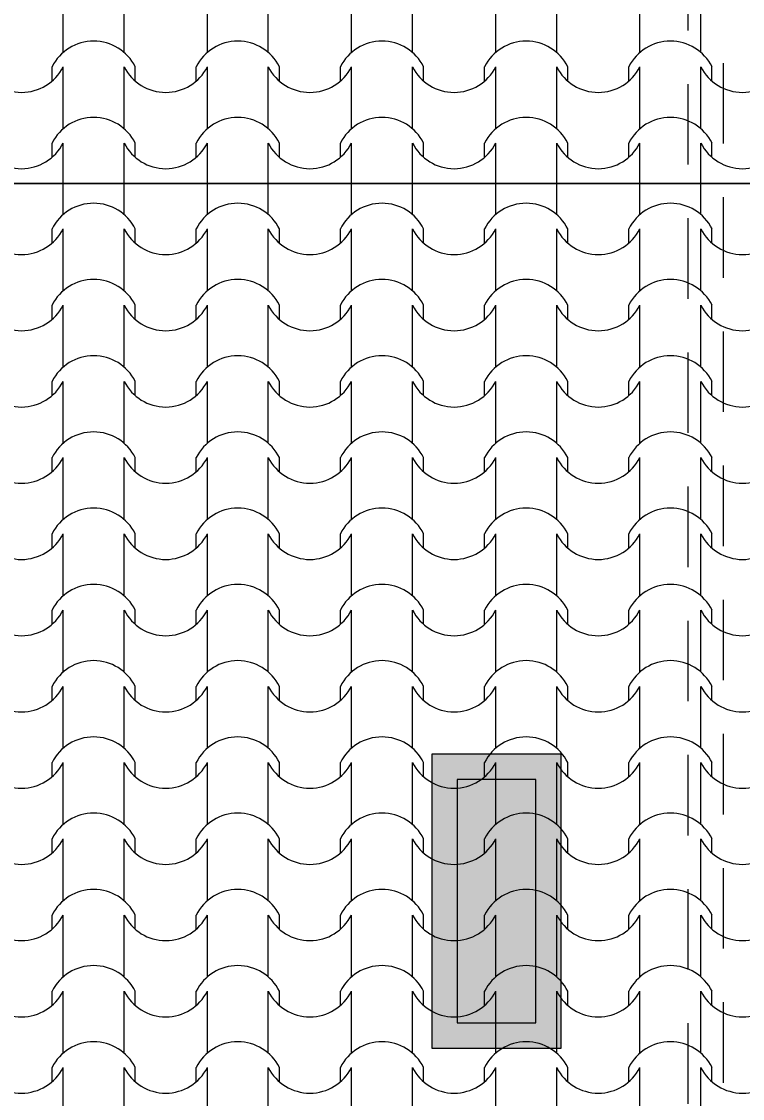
# Model space of a CAD drawing. Header units: feet. Extents: x 2791058 to 2855058, y -67651 to -26651.
# Drawn here: x 2808239 to 2811084, y -53667 to -49419 of the extents above; entities that cross this region are included whole.
import ezdxf

# ---------------------------------------------------------------- set-up
doc = ezdxf.new("R2010")
doc.units = ezdxf.units.FT
doc.header["$MEASUREMENT"] = 0
doc.linetypes.add('Dashed', pattern=[282.222223, 141.111112, -141.111112])
doc.linetypes.add('Long Dashed', pattern=[529.166651, 317.499995, -211.666656])
doc.layers.add('Dimensioning - General', color=7, linetype='Continuous')
for name, color, linetype, lineweight in [('Dimensioning - General_Pen_No__1', 7, 'Continuous', 0), ('Model Unit - Zone_Pen_No__101', 252, 'Continuous', 0), ('Shell - Roof_Pen_No__1', 7, 'Continuous', 0), ('Shell - Roof_Pen_No__20', 1, 'Continuous', 0), ('Structural - Bearing_Pen_No__1', 7, 'Continuous', 0)]:
    doc.layers.add(name, color=color, linetype=linetype, lineweight=lineweight)
doc.layers.add('Structural - Bearing_Pen_No__82', color=7, linetype='Continuous', lineweight=0, true_color=0xaaaaaa)
doc.styles.add('GENERATED_STYLE_2', font='arial.ttf')
doc.dimstyles.new('GENERATED_STYLE__2', dxfattribs={"dimtxt": 250, "dimasz": 190, "dimexe": 0.18, "dimexo": 3, "dimgap": 0.09, "dimtad": 1, "dimtih": 1, "dimtoh": 1, "dimlfac": 0.001, "dimzin": 0, "dimdsep": 46, "dimtxsty": 'GENERATED_STYLE_2', "dimblk": 'ARROWHEAD_2', "dimblk1": 'ARROWHEAD_2', "dimblk2": 'ARROWHEAD_2', "dimcen": 0.09, "dimclrd": 7, "dimclre": 7, "dimclrt": 7, "dimadec": 0, "dimazin": 0, "dimtfac": 1, "dimtdec": 4, "dimtmove": 0, "dimatfit": 3, "dimfxl": 1, "dimtolj": 1, "dimtzin": 0, "dimarcsym": 0})

# ---------------------------------------------------------------- blocks, each defined once
blk = doc.blocks.new('*X2', base_point=(2247653.8, -76425))
at = {"layer": 'Structural - Bearing_Pen_No__82', "color": 253, "linetype": 'Continuous', "lineweight": 0, "true_color": 0xaaaaaa}
for p, q in [((2808403.2, -50180.5), (2808403.2, -50058.5)), ((2808643.7, -50180.5), (2808643.7, -50058.5)), ((2808972.2, -50180.5), (2808972.2, -50058.5)), ((2809212.6, -50180.5), (2809212.6, -50058.5)), ((2809541.1, -50180.5), (2809541.1, -50058.5)), ((2809781.6, -50180.5), (2809781.6, -50058.5)), ((2810110.1, -50180.5), (2810110.1, -50058.5)), ((2810350.6, -50180.5), (2810350.6, -50058.5)), ((2810679.1, -50180.5), (2810679.1, -50058.5)), ((2810919.5, -50180.5), (2810919.5, -50058.5)), ((2808359.2, -50293.3), (2808359.2, -50237.3)), ((2808403.2, -50359.2), (2808403.2, -50237.3)), ((2808643.7, -50359.2), (2808643.7, -50237.3)), ((2808687.7, -50293.3), (2808687.7, -50237.3)), ((2808928.2, -50293.3), (2808928.2, -50237.3)), ((2808972.2, -50359.2), (2808972.2, -50237.3)), ((2809212.6, -50359.2), (2809212.6, -50237.3)), ((2809256.7, -50293.3), (2809256.7, -50237.3)), ((2809497.1, -50293.3), (2809497.1, -50237.3)), ((2809541.1, -50359.2), (2809541.1, -50237.3)), ((2809781.6, -50359.2), (2809781.6, -50237.3)), ((2809825.6, -50293.3), (2809825.6, -50237.3)), ((2810066.1, -50293.3), (2810066.1, -50237.3)), ((2810110.1, -50359.2), (2810110.1, -50237.3)), ((2810350.6, -50359.2), (2810350.6, -50237.3)), ((2810394.6, -50293.3), (2810394.6, -50237.3)), ((2810635, -50293.3), (2810635, -50237.3)), ((2810679.1, -50359.2), (2810679.1, -50237.3)), ((2810919.5, -50359.2), (2810919.5, -50237.3)), ((2810963.5, -50293.3), (2810963.5, -50237.3)), ((2808403.2, -50481.2), (2808403.2, -50359.2)), ((2808643.7, -50481.2), (2808643.7, -50359.2)), ((2808972.2, -50481.2), (2808972.2, -50359.2)), ((2809212.6, -50481.2), (2809212.6, -50359.2)), ((2809541.1, -50481.2), (2809541.1, -50359.2)), ((2809781.6, -50481.2), (2809781.6, -50359.2)), ((2810110.1, -50481.2), (2810110.1, -50359.2)), ((2810350.6, -50481.2), (2810350.6, -50359.2)), ((2810679.1, -50481.2), (2810679.1, -50359.2)), ((2810919.5, -50481.2), (2810919.5, -50359.2)), ((2808359.2, -50594), (2808359.2, -50538)), ((2808403.2, -50659.9), (2808403.2, -50538)), ((2808643.7, -50659.9), (2808643.7, -50538)), ((2808687.7, -50594), (2808687.7, -50538)), ((2808928.2, -50594), (2808928.2, -50538)), ((2808972.2, -50659.9), (2808972.2, -50538)), ((2809212.6, -50659.9), (2809212.6, -50538)), ((2809256.7, -50594), (2809256.7, -50538)), ((2809497.1, -50594), (2809497.1, -50538)), ((2809541.1, -50659.9), (2809541.1, -50538)), ((2809781.6, -50659.9), (2809781.6, -50538)), ((2809825.6, -50594), (2809825.6, -50538)), ((2810066.1, -50594), (2810066.1, -50538)), ((2810110.1, -50659.9), (2810110.1, -50538)), ((2810350.6, -50659.9), (2810350.6, -50538)), ((2810394.6, -50594), (2810394.6, -50538)), ((2810635, -50594), (2810635, -50538)), ((2810679.1, -50659.9), (2810679.1, -50538)), ((2810919.5, -50659.9), (2810919.5, -50538)), ((2810963.5, -50594), (2810963.5, -50538)), ((2808403.2, -50781.8), (2808403.2, -50659.9)), ((2808643.7, -50781.8), (2808643.7, -50659.9)), ((2808972.2, -50781.8), (2808972.2, -50659.9)), ((2809212.6, -50781.8), (2809212.6, -50659.9)), ((2809541.1, -50781.8), (2809541.1, -50659.9)), ((2809781.6, -50781.8), (2809781.6, -50659.9)), ((2810110.1, -50781.8), (2810110.1, -50659.9)), ((2810350.6, -50781.8), (2810350.6, -50659.9)), ((2810679.1, -50781.8), (2810679.1, -50659.9)), ((2810919.5, -50781.8), (2810919.5, -50659.9)), ((2808359.2, -50894.7), (2808359.2, -50838.6)), ((2808403.2, -50960.6), (2808403.2, -50838.6)), ((2808643.7, -50960.6), (2808643.7, -50838.6)), ((2808687.7, -50894.7), (2808687.7, -50838.6)), ((2808928.2, -50894.7), (2808928.2, -50838.6)), ((2808972.2, -50960.6), (2808972.2, -50838.6)), ((2809212.6, -50960.6), (2809212.6, -50838.6)), ((2809256.7, -50894.7), (2809256.7, -50838.6)), ((2809497.1, -50894.7), (2809497.1, -50838.6)), ((2809541.1, -50960.6), (2809541.1, -50838.6)), ((2809781.6, -50960.6), (2809781.6, -50838.6)), ((2809825.6, -50894.7), (2809825.6, -50838.6)), ((2810066.1, -50894.7), (2810066.1, -50838.6)), ((2810110.1, -50960.6), (2810110.1, -50838.6)), ((2810350.6, -50960.6), (2810350.6, -50838.6)), ((2810394.6, -50894.7), (2810394.6, -50838.6)), ((2810635, -50894.7), (2810635, -50838.6)), ((2810679.1, -50960.6), (2810679.1, -50838.6)), ((2810919.5, -50960.6), (2810919.5, -50838.6)), ((2810963.5, -50894.7), (2810963.5, -50838.6)), ((2808403.2, -51082.5), (2808403.2, -50960.6)), ((2808643.7, -51082.5), (2808643.7, -50960.6)), ((2808972.2, -51082.5), (2808972.2, -50960.6)), ((2809212.6, -51082.5), (2809212.6, -50960.6)), ((2809541.1, -51082.5), (2809541.1, -50960.6)), ((2809781.6, -51082.5), (2809781.6, -50960.6)), ((2810110.1, -51082.5), (2810110.1, -50960.6)), ((2810350.6, -51082.5), (2810350.6, -50960.6)), ((2810679.1, -51082.5), (2810679.1, -50960.6)), ((2810919.5, -51082.5), (2810919.5, -50960.6)), ((2808359.2, -51195.4), (2808359.2, -51139.3)), ((2808403.2, -51261.2), (2808403.2, -51139.3)), ((2808643.7, -51261.2), (2808643.7, -51139.3)), ((2808687.7, -51195.4), (2808687.7, -51139.3)), ((2808928.2, -51195.4), (2808928.2, -51139.3)), ((2808972.2, -51261.2), (2808972.2, -51139.3)), ((2809212.6, -51261.2), (2809212.6, -51139.3)), ((2809256.7, -51195.4), (2809256.7, -51139.3)), ((2809497.1, -51195.4), (2809497.1, -51139.3)), ((2809541.1, -51261.2), (2809541.1, -51139.3)), ((2809781.6, -51261.2), (2809781.6, -51139.3)), ((2809825.6, -51195.4), (2809825.6, -51139.3)), ((2810066.1, -51195.4), (2810066.1, -51139.3)), ((2810110.1, -51261.2), (2810110.1, -51139.3)), ((2810350.6, -51261.2), (2810350.6, -51139.3)), ((2810394.6, -51195.4), (2810394.6, -51139.3)), ((2810635, -51195.4), (2810635, -51139.3)), ((2810679.1, -51261.2), (2810679.1, -51139.3)), ((2810919.5, -51261.2), (2810919.5, -51139.3)), ((2810963.5, -51195.4), (2810963.5, -51139.3)), ((2808403.2, -51383.2), (2808403.2, -51261.2)), ((2808643.7, -51383.2), (2808643.7, -51261.2)), ((2808972.2, -51383.2), (2808972.2, -51261.2)), ((2809212.6, -51383.2), (2809212.6, -51261.2)), ((2809541.1, -51383.2), (2809541.1, -51261.2)), ((2809781.6, -51383.2), (2809781.6, -51261.2)), ((2810110.1, -51383.2), (2810110.1, -51261.2)), ((2810350.6, -51383.2), (2810350.6, -51261.2)), ((2810679.1, -51383.2), (2810679.1, -51261.2)), ((2810919.5, -51383.2), (2810919.5, -51261.2)), ((2808359.2, -51496), (2808359.2, -51440)), ((2808403.2, -51561.9), (2808403.2, -51440)), ((2808643.7, -51561.9), (2808643.7, -51440)), ((2808687.7, -51496), (2808687.7, -51440)), ((2808928.2, -51496), (2808928.2, -51440)), ((2808972.2, -51561.9), (2808972.2, -51440)), ((2809212.6, -51561.9), (2809212.6, -51440)), ((2809256.7, -51496), (2809256.7, -51440)), ((2809497.1, -51496), (2809497.1, -51440)), ((2809541.1, -51561.9), (2809541.1, -51440)), ((2809781.6, -51561.9), (2809781.6, -51440)), ((2809825.6, -51496), (2809825.6, -51440)), ((2810066.1, -51496), (2810066.1, -51440)), ((2810110.1, -51561.9), (2810110.1, -51440)), ((2810350.6, -51561.9), (2810350.6, -51440)), ((2810394.6, -51496), (2810394.6, -51440)), ((2810635, -51496), (2810635, -51440)), ((2810679.1, -51561.9), (2810679.1, -51440)), ((2810919.5, -51561.9), (2810919.5, -51440)), ((2810963.5, -51496), (2810963.5, -51440)), ((2808403.2, -51683.8), (2808403.2, -51561.9)), ((2808643.7, -51683.8), (2808643.7, -51561.9)), ((2808972.2, -51683.8), (2808972.2, -51561.9)), ((2809212.6, -51683.8), (2809212.6, -51561.9)), ((2809541.1, -51683.8), (2809541.1, -51561.9)), ((2809781.6, -51683.8), (2809781.6, -51561.9)), ((2810110.1, -51683.8), (2810110.1, -51561.9)), ((2810350.6, -51683.8), (2810350.6, -51561.9)), ((2810679.1, -51683.8), (2810679.1, -51561.9)), ((2810919.5, -51683.8), (2810919.5, -51561.9)), ((2808359.2, -51796.7), (2808359.2, -51740.6)), ((2808403.2, -51862.6), (2808403.2, -51740.6)), ((2808643.7, -51862.6), (2808643.7, -51740.6)), ((2808687.7, -51796.7), (2808687.7, -51740.6)), ((2808928.2, -51796.7), (2808928.2, -51740.6)), ((2808972.2, -51862.6), (2808972.2, -51740.6)), ((2809212.6, -51862.6), (2809212.6, -51740.6)), ((2809256.7, -51796.7), (2809256.7, -51740.6)), ((2809497.1, -51796.7), (2809497.1, -51740.6)), ((2809541.1, -51862.6), (2809541.1, -51740.6)), ((2809781.6, -51862.6), (2809781.6, -51740.6)), ((2809825.6, -51796.7), (2809825.6, -51740.6)), ((2810066.1, -51796.7), (2810066.1, -51740.6)), ((2810110.1, -51862.6), (2810110.1, -51740.6)), ((2810350.6, -51862.6), (2810350.6, -51740.6)), ((2810394.6, -51796.7), (2810394.6, -51740.6)), ((2810635, -51796.7), (2810635, -51740.6)), ((2810679.1, -51862.6), (2810679.1, -51740.6)), ((2810919.5, -51862.6), (2810919.5, -51740.6)), ((2810963.5, -51796.7), (2810963.5, -51740.6)), ((2808403.2, -51984.5), (2808403.2, -51862.6)), ((2808643.7, -51984.5), (2808643.7, -51862.6)), ((2808972.2, -51984.5), (2808972.2, -51862.6)), ((2809212.6, -51984.5), (2809212.6, -51862.6)), ((2809541.1, -51984.5), (2809541.1, -51862.6)), ((2809781.6, -51984.5), (2809781.6, -51862.6)), ((2810110.1, -51984.5), (2810110.1, -51862.6)), ((2810350.6, -51984.5), (2810350.6, -51862.6)), ((2810679.1, -51984.5), (2810679.1, -51862.6)), ((2810919.5, -51984.5), (2810919.5, -51862.6)), ((2808359.2, -52097.4), (2808359.2, -52041.3)), ((2808403.2, -52163.3), (2808403.2, -52041.3)), ((2808643.7, -52163.3), (2808643.7, -52041.3)), ((2808687.7, -52097.4), (2808687.7, -52041.3)), ((2808928.2, -52097.4), (2808928.2, -52041.3)), ((2808972.2, -52163.3), (2808972.2, -52041.3)), ((2809212.6, -52163.3), (2809212.6, -52041.3)), ((2809256.7, -52097.4), (2809256.7, -52041.3)), ((2809497.1, -52097.4), (2809497.1, -52041.3)), ((2809541.1, -52163.3), (2809541.1, -52041.3)), ((2809781.6, -52163.3), (2809781.6, -52041.3)), ((2809825.6, -52097.4), (2809825.6, -52041.3)), ((2810066.1, -52097.4), (2810066.1, -52041.3)), ((2810110.1, -52163.3), (2810110.1, -52041.3)), ((2810350.6, -52163.3), (2810350.6, -52041.3)), ((2810394.6, -52097.4), (2810394.6, -52041.3)), ((2810635, -52097.4), (2810635, -52041.3)), ((2810679.1, -52163.3), (2810679.1, -52041.3)), ((2810919.5, -52163.3), (2810919.5, -52041.3)), ((2810963.5, -52097.4), (2810963.5, -52041.3)), ((2808403.2, -52285.2), (2808403.2, -52163.3)), ((2808643.7, -52285.2), (2808643.7, -52163.3)), ((2808972.2, -52285.2), (2808972.2, -52163.3)), ((2809212.6, -52285.2), (2809212.6, -52163.3)), ((2809541.1, -52285.2), (2809541.1, -52163.3)), ((2809781.6, -52285.2), (2809781.6, -52163.3)), ((2810110.1, -52285.2), (2810110.1, -52163.3)), ((2810350.6, -52285.2), (2810350.6, -52163.3)), ((2810679.1, -52285.2), (2810679.1, -52163.3)), ((2810919.5, -52285.2), (2810919.5, -52163.3)), ((2808359.2, -52398), (2808359.2, -52342)), ((2808403.2, -52463.9), (2808403.2, -52342)), ((2808643.7, -52463.9), (2808643.7, -52342)), ((2808687.7, -52398), (2808687.7, -52342)), ((2808928.2, -52398), (2808928.2, -52342)), ((2808972.2, -52463.9), (2808972.2, -52342)), ((2809212.6, -52463.9), (2809212.6, -52342)), ((2809256.7, -52398), (2809256.7, -52342)), ((2809497.1, -52398), (2809497.1, -52342)), ((2809541.1, -52463.9), (2809541.1, -52342)), ((2809781.6, -52463.9), (2809781.6, -52342)), ((2809825.6, -52398), (2809825.6, -52342)), ((2810066.1, -52398), (2810066.1, -52342)), ((2810110.1, -52463.9), (2810110.1, -52342)), ((2810350.6, -52463.9), (2810350.6, -52342)), ((2810394.6, -52398), (2810394.6, -52342)), ((2810635, -52398), (2810635, -52342)), ((2810679.1, -52463.9), (2810679.1, -52342)), ((2810919.5, -52463.9), (2810919.5, -52342)), ((2810963.5, -52398), (2810963.5, -52342)), ((2808403.2, -52585.9), (2808403.2, -52463.9)), ((2808643.7, -52585.9), (2808643.7, -52463.9)), ((2808972.2, -52585.9), (2808972.2, -52463.9)), ((2809212.6, -52585.9), (2809212.6, -52463.9)), ((2809541.1, -52585.9), (2809541.1, -52463.9)), ((2809781.6, -52585.9), (2809781.6, -52463.9)), ((2810110.1, -52585.9), (2810110.1, -52463.9)), ((2810350.6, -52585.9), (2810350.6, -52463.9)), ((2810679.1, -52585.9), (2810679.1, -52463.9)), ((2810919.5, -52585.9), (2810919.5, -52463.9)), ((2808359.2, -52698.7), (2808359.2, -52642.7)), ((2808403.2, -52764.6), (2808403.2, -52642.7)), ((2808643.7, -52764.6), (2808643.7, -52642.7)), ((2808687.7, -52698.7), (2808687.7, -52642.7)), ((2808928.2, -52698.7), (2808928.2, -52642.7)), ((2808972.2, -52764.6), (2808972.2, -52642.7)), ((2809212.6, -52764.6), (2809212.6, -52642.7)), ((2809256.7, -52698.7), (2809256.7, -52642.7)), ((2809497.1, -52698.7), (2809497.1, -52642.7)), ((2809541.1, -52764.6), (2809541.1, -52642.7)), ((2809781.6, -52764.6), (2809781.6, -52642.7)), ((2809825.6, -52698.7), (2809825.6, -52642.7)), ((2810066.1, -52698.7), (2810066.1, -52642.7)), ((2810110.1, -52764.6), (2810110.1, -52642.7)), ((2810350.6, -52764.6), (2810350.6, -52642.7)), ((2810394.6, -52698.7), (2810394.6, -52642.7)), ((2810635, -52698.7), (2810635, -52642.7)), ((2810679.1, -52764.6), (2810679.1, -52642.7)), ((2810919.5, -52764.6), (2810919.5, -52642.7)), ((2810963.5, -52698.7), (2810963.5, -52642.7)), ((2808403.2, -52886.5), (2808403.2, -52764.6)), ((2808643.7, -52886.5), (2808643.7, -52764.6)), ((2808972.2, -52886.5), (2808972.2, -52764.6)), ((2809212.6, -52886.5), (2809212.6, -52764.6)), ((2809541.1, -52886.5), (2809541.1, -52764.6)), ((2809781.6, -52886.5), (2809781.6, -52764.6)), ((2810110.1, -52886.5), (2810110.1, -52764.6)), ((2810350.6, -52886.5), (2810350.6, -52764.6)), ((2810679.1, -52886.5), (2810679.1, -52764.6)), ((2810919.5, -52886.5), (2810919.5, -52764.6)), ((2808359.2, -52999.4), (2808359.2, -52943.3)), ((2808403.2, -53065.3), (2808403.2, -52943.3)), ((2808643.7, -53065.3), (2808643.7, -52943.3)), ((2808687.7, -52999.4), (2808687.7, -52943.3)), ((2808928.2, -52999.4), (2808928.2, -52943.3)), ((2808972.2, -53065.3), (2808972.2, -52943.3)), ((2809212.6, -53065.3), (2809212.6, -52943.3)), ((2809256.7, -52999.4), (2809256.7, -52943.3)), ((2809497.1, -52999.4), (2809497.1, -52943.3)), ((2809541.1, -53065.3), (2809541.1, -52943.3)), ((2809781.6, -53065.3), (2809781.6, -52943.3)), ((2809825.6, -52999.4), (2809825.6, -52943.3)), ((2810066.1, -52999.4), (2810066.1, -52943.3)), ((2810110.1, -53065.3), (2810110.1, -52943.3)), ((2810350.6, -53065.3), (2810350.6, -52943.3)), ((2810394.6, -52999.4), (2810394.6, -52943.3)), ((2810635, -52999.4), (2810635, -52943.3)), ((2810679.1, -53065.3), (2810679.1, -52943.3)), ((2810919.5, -53065.3), (2810919.5, -52943.3)), ((2810963.5, -52999.4), (2810963.5, -52943.3)), ((2808403.2, -53187.2), (2808403.2, -53065.3)), ((2808643.7, -53187.2), (2808643.7, -53065.3)), ((2808972.2, -53187.2), (2808972.2, -53065.3)), ((2809212.6, -53187.2), (2809212.6, -53065.3)), ((2809541.1, -53187.2), (2809541.1, -53065.3)), ((2809781.6, -53187.2), (2809781.6, -53065.3)), ((2810110.1, -53187.2), (2810110.1, -53065.3)), ((2810350.6, -53187.2), (2810350.6, -53065.3)), ((2810679.1, -53187.2), (2810679.1, -53065.3)), ((2810919.5, -53187.2), (2810919.5, -53065.3)), ((2808359.2, -53300.1), (2808359.2, -53244)), ((2808403.2, -53365.9), (2808403.2, -53244)), ((2808643.7, -53365.9), (2808643.7, -53244)), ((2808687.7, -53300.1), (2808687.7, -53244)), ((2808928.2, -53300.1), (2808928.2, -53244)), ((2808972.2, -53365.9), (2808972.2, -53244)), ((2809212.6, -53365.9), (2809212.6, -53244)), ((2809256.7, -53300.1), (2809256.7, -53244)), ((2809497.1, -53300.1), (2809497.1, -53244)), ((2809541.1, -53365.9), (2809541.1, -53244)), ((2809781.6, -53365.9), (2809781.6, -53244)), ((2809825.6, -53300.1), (2809825.6, -53244)), ((2810066.1, -53300.1), (2810066.1, -53244)), ((2810110.1, -53365.9), (2810110.1, -53244)), ((2810350.6, -53365.9), (2810350.6, -53244)), ((2810394.6, -53300.1), (2810394.6, -53244)), ((2810635, -53300.1), (2810635, -53244)), ((2810679.1, -53365.9), (2810679.1, -53244)), ((2810919.5, -53365.9), (2810919.5, -53244)), ((2810963.5, -53300.1), (2810963.5, -53244)), ((2808403.2, -53487.9), (2808403.2, -53365.9)), ((2808643.7, -53487.9), (2808643.7, -53365.9)), ((2808972.2, -53487.9), (2808972.2, -53365.9)), ((2809212.6, -53487.9), (2809212.6, -53365.9)), ((2809541.1, -53487.9), (2809541.1, -53365.9)), ((2809781.6, -53487.9), (2809781.6, -53365.9)), ((2810110.1, -53487.9), (2810110.1, -53365.9)), ((2810350.6, -53487.9), (2810350.6, -53365.9)), ((2810679.1, -53487.9), (2810679.1, -53365.9)), ((2810919.5, -53487.9), (2810919.5, -53365.9)), ((2808359.2, -53600.7), (2808359.2, -53544.7)), ((2808403.2, -53666.6), (2808403.2, -53544.7)), ((2808643.7, -53666.6), (2808643.7, -53544.7)), ((2808687.7, -53600.7), (2808687.7, -53544.7)), ((2808928.2, -53600.7), (2808928.2, -53544.7)), ((2808972.2, -53666.6), (2808972.2, -53544.7)), ((2809212.6, -53666.6), (2809212.6, -53544.7)), ((2809256.7, -53600.7), (2809256.7, -53544.7)), ((2809497.1, -53600.7), (2809497.1, -53544.7)), ((2809541.1, -53666.6), (2809541.1, -53544.7)), ((2809781.6, -53666.6), (2809781.6, -53544.7)), ((2809825.6, -53600.7), (2809825.6, -53544.7)), ((2810066.1, -53600.7), (2810066.1, -53544.7)), ((2810110.1, -53666.6), (2810110.1, -53544.7)), ((2810350.6, -53666.6), (2810350.6, -53544.7)), ((2810394.6, -53600.7), (2810394.6, -53544.7)), ((2810635, -53600.7), (2810635, -53544.7)), ((2810679.1, -53666.6), (2810679.1, -53544.7)), ((2810919.5, -53666.6), (2810919.5, -53544.7)), ((2810963.5, -53600.7), (2810963.5, -53544.7)), ((2808403.2, -53788.6), (2808403.2, -53666.6)), ((2808643.7, -53788.6), (2808643.7, -53666.6)), ((2808972.2, -53788.6), (2808972.2, -53666.6)), ((2809212.6, -53788.6), (2809212.6, -53666.6)), ((2809541.1, -53788.6), (2809541.1, -53666.6)), ((2809781.6, -53788.6), (2809781.6, -53666.6)), ((2810110.1, -53788.6), (2810110.1, -53666.6)), ((2810350.6, -53788.6), (2810350.6, -53666.6)), ((2810679.1, -53788.6), (2810679.1, -53666.6)), ((2810919.5, -53788.6), (2810919.5, -53666.6))]:
    blk.add_line(p, q, dxfattribs=at)
for centre, radius, start, end in [((2808523.5, -50319.9), 183.9, 26.7044, 153.2956), ((2809092.4, -50319.9), 183.9, 26.7044, 153.2956), ((2809661.4, -50319.9), 183.9, 26.7044, 153.2956), ((2810230.3, -50319.9), 183.9, 26.7044, 153.2956), ((2810799.3, -50319.9), 183.9, 26.7044, 153.2956), ((2808239.5, -50153.4), 184.9, 206.9885, 269.8295), ((2808238.4, -50153.4), 184.9, 270.1705, 333.0115), ((2808808.5, -50153.4), 184.9, 206.9885, 269.8295), ((2808807.4, -50153.4), 184.9, 270.1705, 333.0115), ((2809377.4, -50153.4), 184.9, 206.9885, 269.8295), ((2809376.3, -50153.4), 184.9, 270.1705, 333.0115), ((2809946.4, -50153.4), 184.9, 206.9885, 269.8295), ((2809945.3, -50153.4), 184.9, 270.1705, 333.0115), ((2810515.4, -50153.4), 184.9, 206.9885, 269.8295), ((2810514.3, -50153.4), 184.9, 270.1705, 333.0115), ((2811084.3, -50153.4), 184.9, 206.9885, 269.8295), ((2811083.2, -50153.4), 184.9, 270.1705, 333.0115), ((2808523.5, -50620.6), 183.9, 26.7044, 153.2956), ((2809092.4, -50620.6), 183.9, 26.7044, 153.2956), ((2809661.4, -50620.6), 183.9, 26.7044, 153.2956), ((2810230.3, -50620.6), 183.9, 26.7044, 153.2956), ((2810799.3, -50620.6), 183.9, 26.7044, 153.2956), ((2808239.5, -50454), 184.9, 206.9885, 269.8295), ((2808238.4, -50454), 184.9, 270.1705, 333.0115), ((2808808.5, -50454), 184.9, 206.9885, 269.8295), ((2808807.4, -50454), 184.9, 270.1705, 333.0115), ((2809377.4, -50454), 184.9, 206.9885, 269.8295), ((2809376.3, -50454), 184.9, 270.1705, 333.0115), ((2809946.4, -50454), 184.9, 206.9885, 269.8295), ((2809945.3, -50454), 184.9, 270.1705, 333.0115), ((2810515.4, -50454), 184.9, 206.9885, 269.8295), ((2810514.3, -50454), 184.9, 270.1705, 333.0115), ((2811084.3, -50454), 184.9, 206.9885, 269.8295), ((2811083.2, -50454), 184.9, 270.1705, 333.0115), ((2808523.5, -50921.2), 183.9, 26.7044, 153.2956), ((2809092.4, -50921.2), 183.9, 26.7044, 153.2956), ((2809661.4, -50921.2), 183.9, 26.7044, 153.2956), ((2810230.3, -50921.2), 183.9, 26.7044, 153.2956), ((2810799.3, -50921.2), 183.9, 26.7044, 153.2956), ((2808239.5, -50754.7), 184.9, 206.9885, 269.8295), ((2808238.4, -50754.7), 184.9, 270.1705, 333.0115), ((2808808.5, -50754.7), 184.9, 206.9885, 269.8295), ((2808807.4, -50754.7), 184.9, 270.1705, 333.0115), ((2809377.4, -50754.7), 184.9, 206.9885, 269.8295), ((2809376.3, -50754.7), 184.9, 270.1705, 333.0115), ((2809946.4, -50754.7), 184.9, 206.9885, 269.8295), ((2809945.3, -50754.7), 184.9, 270.1705, 333.0115), ((2810515.4, -50754.7), 184.9, 206.9885, 269.8295), ((2810514.3, -50754.7), 184.9, 270.1705, 333.0115), ((2811084.3, -50754.7), 184.9, 206.9885, 269.8295), ((2811083.2, -50754.7), 184.9, 270.1705, 333.0115), ((2808523.5, -51221.9), 183.9, 26.7044, 153.2956), ((2809092.4, -51221.9), 183.9, 26.7044, 153.2956), ((2809661.4, -51221.9), 183.9, 26.7044, 153.2956), ((2810230.3, -51221.9), 183.9, 26.7044, 153.2956), ((2810799.3, -51221.9), 183.9, 26.7044, 153.2956), ((2808239.5, -51055.4), 184.9, 206.9885, 269.8295), ((2808238.4, -51055.4), 184.9, 270.1705, 333.0115), ((2808808.5, -51055.4), 184.9, 206.9885, 269.8295), ((2808807.4, -51055.4), 184.9, 270.1705, 333.0115), ((2809377.4, -51055.4), 184.9, 206.9885, 269.8295), ((2809376.3, -51055.4), 184.9, 270.1705, 333.0115), ((2809946.4, -51055.4), 184.9, 206.9885, 269.8295), ((2809945.3, -51055.4), 184.9, 270.1705, 333.0115), ((2810515.4, -51055.4), 184.9, 206.9885, 269.8295), ((2810514.3, -51055.4), 184.9, 270.1705, 333.0115), ((2811084.3, -51055.4), 184.9, 206.9885, 269.8295), ((2811083.2, -51055.4), 184.9, 270.1705, 333.0115), ((2808523.5, -51522.6), 183.9, 26.7044, 153.2956), ((2809092.4, -51522.6), 183.9, 26.7044, 153.2956), ((2809661.4, -51522.6), 183.9, 26.7044, 153.2956), ((2810230.3, -51522.6), 183.9, 26.7044, 153.2956), ((2810799.3, -51522.6), 183.9, 26.7044, 153.2956), ((2808239.5, -51356), 184.9, 206.9885, 269.8295), ((2808238.4, -51356), 184.9, 270.1705, 333.0115), ((2808808.5, -51356), 184.9, 206.9885, 269.8295), ((2808807.4, -51356), 184.9, 270.1705, 333.0115), ((2809377.4, -51356), 184.9, 206.9885, 269.8295), ((2809376.3, -51356), 184.9, 270.1705, 333.0115), ((2809946.4, -51356), 184.9, 206.9885, 269.8295), ((2809945.3, -51356), 184.9, 270.1705, 333.0115), ((2810515.4, -51356), 184.9, 206.9885, 269.8295), ((2810514.3, -51356), 184.9, 270.1705, 333.0115), ((2811084.3, -51356), 184.9, 206.9885, 269.8295), ((2811083.2, -51356), 184.9, 270.1705, 333.0115), ((2808523.5, -51823.3), 183.9, 26.7044, 153.2956), ((2809092.4, -51823.3), 183.9, 26.7044, 153.2956), ((2809661.4, -51823.3), 183.9, 26.7044, 153.2956), ((2810230.3, -51823.3), 183.9, 26.7044, 153.2956), ((2810799.3, -51823.3), 183.9, 26.7044, 153.2956), ((2808239.5, -51656.7), 184.9, 206.9885, 269.8295), ((2808238.4, -51656.7), 184.9, 270.1705, 333.0115), ((2808808.5, -51656.7), 184.9, 206.9885, 269.8295), ((2808807.4, -51656.7), 184.9, 270.1705, 333.0115), ((2809377.4, -51656.7), 184.9, 206.9885, 269.8295), ((2809376.3, -51656.7), 184.9, 270.1705, 333.0115), ((2809946.4, -51656.7), 184.9, 206.9885, 269.8295), ((2809945.3, -51656.7), 184.9, 270.1705, 333.0115), ((2810515.4, -51656.7), 184.9, 206.9885, 269.8295), ((2810514.3, -51656.7), 184.9, 270.1705, 333.0115), ((2811084.3, -51656.7), 184.9, 206.9885, 269.8295), ((2811083.2, -51656.7), 184.9, 270.1705, 333.0115), ((2808523.5, -52123.9), 183.9, 26.7044, 153.2956), ((2809092.4, -52123.9), 183.9, 26.7044, 153.2956), ((2809661.4, -52123.9), 183.9, 26.7044, 153.2956), ((2810230.3, -52123.9), 183.9, 26.7044, 153.2956), ((2810799.3, -52123.9), 183.9, 26.7044, 153.2956), ((2808239.5, -51957.4), 184.9, 206.9885, 269.8295), ((2808238.4, -51957.4), 184.9, 270.1705, 333.0115), ((2808808.5, -51957.4), 184.9, 206.9885, 269.8295), ((2808807.4, -51957.4), 184.9, 270.1705, 333.0115), ((2809377.4, -51957.4), 184.9, 206.9885, 269.8295), ((2809376.3, -51957.4), 184.9, 270.1705, 333.0115), ((2809946.4, -51957.4), 184.9, 206.9885, 269.8295), ((2809945.3, -51957.4), 184.9, 270.1705, 333.0115), ((2810515.4, -51957.4), 184.9, 206.9885, 269.8295), ((2810514.3, -51957.4), 184.9, 270.1705, 333.0115), ((2811084.3, -51957.4), 184.9, 206.9885, 269.8295), ((2811083.2, -51957.4), 184.9, 270.1705, 333.0115), ((2808523.5, -52424.6), 183.9, 26.7044, 153.2956), ((2809092.4, -52424.6), 183.9, 26.7044, 153.2956), ((2809661.4, -52424.6), 183.9, 26.7044, 153.2956), ((2810230.3, -52424.6), 183.9, 26.7044, 153.2956), ((2810799.3, -52424.6), 183.9, 26.7044, 153.2956), ((2808239.5, -52258.1), 184.9, 206.9885, 269.8295), ((2808238.4, -52258.1), 184.9, 270.1705, 333.0115), ((2808808.5, -52258.1), 184.9, 206.9885, 269.8295), ((2808807.4, -52258.1), 184.9, 270.1705, 333.0115), ((2809377.4, -52258.1), 184.9, 206.9885, 269.8295), ((2809376.3, -52258.1), 184.9, 270.1705, 333.0115), ((2809946.4, -52258.1), 184.9, 206.9885, 269.8295), ((2809945.3, -52258.1), 184.9, 270.1705, 333.0115), ((2810515.4, -52258.1), 184.9, 206.9885, 269.8295), ((2810514.3, -52258.1), 184.9, 270.1705, 333.0115), ((2811084.3, -52258.1), 184.9, 206.9885, 269.8295), ((2811083.2, -52258.1), 184.9, 270.1705, 333.0115), ((2808523.5, -52725.3), 183.9, 26.7044, 153.2956), ((2809092.4, -52725.3), 183.9, 26.7044, 153.2956), ((2809661.4, -52725.3), 183.9, 26.7044, 153.2956), ((2810230.3, -52725.3), 183.9, 26.7044, 153.2956), ((2810799.3, -52725.3), 183.9, 26.7044, 153.2956), ((2808239.5, -52558.7), 184.9, 206.9885, 269.8295), ((2808238.4, -52558.7), 184.9, 270.1705, 333.0115), ((2808808.5, -52558.7), 184.9, 206.9885, 269.8295), ((2808807.4, -52558.7), 184.9, 270.1705, 333.0115), ((2809377.4, -52558.7), 184.9, 206.9885, 269.8295), ((2809376.3, -52558.7), 184.9, 270.1705, 333.0115), ((2809946.4, -52558.7), 184.9, 206.9885, 269.8295), ((2809945.3, -52558.7), 184.9, 270.1705, 333.0115), ((2810515.4, -52558.7), 184.9, 206.9885, 269.8295), ((2810514.3, -52558.7), 184.9, 270.1705, 333.0115), ((2811084.3, -52558.7), 184.9, 206.9885, 269.8295), ((2811083.2, -52558.7), 184.9, 270.1705, 333.0115), ((2808523.5, -53026), 183.9, 26.7044, 153.2956), ((2809092.4, -53026), 183.9, 26.7044, 153.2956), ((2809661.4, -53026), 183.9, 26.7044, 153.2956), ((2810230.3, -53026), 183.9, 26.7044, 153.2956), ((2810799.3, -53026), 183.9, 26.7044, 153.2956), ((2808239.5, -52859.4), 184.9, 206.9885, 269.8295), ((2808238.4, -52859.4), 184.9, 270.1705, 333.0115), ((2808808.5, -52859.4), 184.9, 206.9885, 269.8295), ((2808807.4, -52859.4), 184.9, 270.1705, 333.0115), ((2809377.4, -52859.4), 184.9, 206.9885, 269.8295), ((2809376.3, -52859.4), 184.9, 270.1705, 333.0115), ((2809946.4, -52859.4), 184.9, 206.9885, 269.8295), ((2809945.3, -52859.4), 184.9, 270.1705, 333.0115), ((2810515.4, -52859.4), 184.9, 206.9885, 269.8295), ((2810514.3, -52859.4), 184.9, 270.1705, 333.0115), ((2811084.3, -52859.4), 184.9, 206.9885, 269.8295), ((2811083.2, -52859.4), 184.9, 270.1705, 333.0115), ((2808523.5, -53326.6), 183.9, 26.7044, 153.2956), ((2809092.4, -53326.6), 183.9, 26.7044, 153.2956), ((2809661.4, -53326.6), 183.9, 26.7044, 153.2956), ((2810230.3, -53326.6), 183.9, 26.7044, 153.2956), ((2810799.3, -53326.6), 183.9, 26.7044, 153.2956), ((2808239.5, -53160.1), 184.9, 206.9885, 269.8295), ((2808238.4, -53160.1), 184.9, 270.1705, 333.0115), ((2808808.5, -53160.1), 184.9, 206.9885, 269.8295), ((2808807.4, -53160.1), 184.9, 270.1705, 333.0115), ((2809377.4, -53160.1), 184.9, 206.9885, 269.8295), ((2809376.3, -53160.1), 184.9, 270.1705, 333.0115), ((2809946.4, -53160.1), 184.9, 206.9885, 269.8295), ((2809945.3, -53160.1), 184.9, 270.1705, 333.0115), ((2810515.4, -53160.1), 184.9, 206.9885, 269.8295), ((2810514.3, -53160.1), 184.9, 270.1705, 333.0115), ((2811084.3, -53160.1), 184.9, 206.9885, 269.8295), ((2811083.2, -53160.1), 184.9, 270.1705, 333.0115), ((2808523.5, -53627.3), 183.9, 26.7044, 153.2956), ((2809092.4, -53627.3), 183.9, 26.7044, 153.2956), ((2809661.4, -53627.3), 183.9, 26.7044, 153.2956), ((2810230.3, -53627.3), 183.9, 26.7044, 153.2956), ((2810799.3, -53627.3), 183.9, 26.7044, 153.2956), ((2808239.5, -53460.8), 184.9, 206.9885, 269.8295), ((2808238.4, -53460.8), 184.9, 270.1705, 333.0115), ((2808808.5, -53460.8), 184.9, 206.9885, 269.8295), ((2808807.4, -53460.8), 184.9, 270.1705, 333.0115), ((2809377.4, -53460.8), 184.9, 206.9885, 269.8295), ((2809376.3, -53460.8), 184.9, 270.1705, 333.0115), ((2809946.4, -53460.8), 184.9, 206.9885, 269.8295), ((2809945.3, -53460.8), 184.9, 270.1705, 333.0115), ((2810515.4, -53460.8), 184.9, 206.9885, 269.8295), ((2810514.3, -53460.8), 184.9, 270.1705, 333.0115), ((2811084.3, -53460.8), 184.9, 206.9885, 269.8295), ((2811083.2, -53460.8), 184.9, 270.1705, 333.0115)]:
    blk.add_arc(centre, radius, start, end, dxfattribs=at)
blk = doc.blocks.new('Fill_1', base_point=(2247653.8, -74225))
at = {"layer": 'Structural - Bearing_Pen_No__1', "color": 7, "linetype": 'Continuous', "lineweight": 0}
blk.add_line((2820018.2, -50058.5), (2803618.2, -50058.5), dxfattribs=at)
at = {"layer": 'Structural - Bearing_Pen_No__82', "color": 253, "linetype": 'Continuous', "lineweight": 0, "true_color": 0xaaaaaa}
blk.add_blockref('*X2', (2247653.8, -76425), dxfattribs=at)
blk = doc.blocks.new('*X9', base_point=(2247653.8, -76425))
at = {"layer": 'Structural - Bearing_Pen_No__82', "color": 253, "linetype": 'Continuous', "lineweight": 0, "true_color": 0xaaaaaa}
for p, q in [((2808403.2, -49419.3), (2808403.2, -49297.4)), ((2808643.7, -49419.3), (2808643.7, -49297.4)), ((2808972.2, -49419.3), (2808972.2, -49297.4)), ((2809212.6, -49419.3), (2809212.6, -49297.4)), ((2809541.1, -49419.3), (2809541.1, -49297.4)), ((2809781.6, -49419.3), (2809781.6, -49297.4)), ((2810110.1, -49419.3), (2810110.1, -49297.4)), ((2810350.6, -49419.3), (2810350.6, -49297.4)), ((2810679.1, -49419.3), (2810679.1, -49297.4)), ((2810919.5, -49419.3), (2810919.5, -49297.4)), ((2808403.2, -49541.2), (2808403.2, -49419.3)), ((2808643.7, -49541.2), (2808643.7, -49419.3)), ((2808972.2, -49541.2), (2808972.2, -49419.3)), ((2809212.6, -49541.2), (2809212.6, -49419.3)), ((2809541.1, -49541.2), (2809541.1, -49419.3)), ((2809781.6, -49541.2), (2809781.6, -49419.3)), ((2810110.1, -49541.2), (2810110.1, -49419.3)), ((2810350.6, -49541.2), (2810350.6, -49419.3)), ((2810679.1, -49541.2), (2810679.1, -49419.3)), ((2810919.5, -49541.2), (2810919.5, -49419.3)), ((2808359.2, -49654.1), (2808359.2, -49598)), ((2808403.2, -49720), (2808403.2, -49598)), ((2808643.7, -49720), (2808643.7, -49598)), ((2808687.7, -49654.1), (2808687.7, -49598)), ((2808928.2, -49654.1), (2808928.2, -49598)), ((2808972.2, -49720), (2808972.2, -49598)), ((2809212.6, -49720), (2809212.6, -49598)), ((2809256.7, -49654.1), (2809256.7, -49598)), ((2809497.1, -49654.1), (2809497.1, -49598)), ((2809541.1, -49720), (2809541.1, -49598)), ((2809781.6, -49720), (2809781.6, -49598)), ((2809825.6, -49654.1), (2809825.6, -49598)), ((2810066.1, -49654.1), (2810066.1, -49598)), ((2810110.1, -49720), (2810110.1, -49598)), ((2810350.6, -49720), (2810350.6, -49598)), ((2810394.6, -49654.1), (2810394.6, -49598)), ((2810635, -49654.1), (2810635, -49598)), ((2810679.1, -49720), (2810679.1, -49598)), ((2810919.5, -49720), (2810919.5, -49598)), ((2810963.5, -49654.1), (2810963.5, -49598)), ((2808403.2, -49841.9), (2808403.2, -49720)), ((2808643.7, -49841.9), (2808643.7, -49720)), ((2808972.2, -49841.9), (2808972.2, -49720)), ((2809212.6, -49841.9), (2809212.6, -49720)), ((2809541.1, -49841.9), (2809541.1, -49720)), ((2809781.6, -49841.9), (2809781.6, -49720)), ((2810110.1, -49841.9), (2810110.1, -49720)), ((2810350.6, -49841.9), (2810350.6, -49720)), ((2810679.1, -49841.9), (2810679.1, -49720)), ((2810919.5, -49841.9), (2810919.5, -49720)), ((2808359.2, -49954.8), (2808359.2, -49898.7)), ((2808403.2, -50020.6), (2808403.2, -49898.7)), ((2808643.7, -50020.6), (2808643.7, -49898.7)), ((2808687.7, -49954.8), (2808687.7, -49898.7)), ((2808928.2, -49954.8), (2808928.2, -49898.7)), ((2808972.2, -50020.6), (2808972.2, -49898.7)), ((2809212.6, -50020.6), (2809212.6, -49898.7)), ((2809256.7, -49954.8), (2809256.7, -49898.7)), ((2809497.1, -49954.8), (2809497.1, -49898.7)), ((2809541.1, -50020.6), (2809541.1, -49898.7)), ((2809781.6, -50020.6), (2809781.6, -49898.7)), ((2809825.6, -49954.8), (2809825.6, -49898.7)), ((2810066.1, -49954.8), (2810066.1, -49898.7)), ((2810110.1, -50020.6), (2810110.1, -49898.7)), ((2810350.6, -50020.6), (2810350.6, -49898.7)), ((2810394.6, -49954.8), (2810394.6, -49898.7)), ((2810635, -49954.8), (2810635, -49898.7)), ((2810679.1, -50020.6), (2810679.1, -49898.7)), ((2810919.5, -50020.6), (2810919.5, -49898.7)), ((2810963.5, -49954.8), (2810963.5, -49898.7)), ((2808403.2, -50058.5), (2808403.2, -50020.6)), ((2808643.7, -50058.5), (2808643.7, -50020.6)), ((2808972.2, -50058.5), (2808972.2, -50020.6)), ((2809212.6, -50058.5), (2809212.6, -50020.6)), ((2809541.1, -50058.5), (2809541.1, -50020.6)), ((2809781.6, -50058.5), (2809781.6, -50020.6)), ((2810110.1, -50058.5), (2810110.1, -50020.6)), ((2810350.6, -50058.5), (2810350.6, -50020.6)), ((2810679.1, -50058.5), (2810679.1, -50020.6)), ((2810919.5, -50058.5), (2810919.5, -50020.6))]:
    blk.add_line(p, q, dxfattribs=at)
for centre, radius, start, end in [((2808523.5, -49680.7), 183.9, 26.7044, 153.2956), ((2809092.4, -49680.7), 183.9, 26.7044, 153.2956), ((2809661.4, -49680.7), 183.9, 26.7044, 153.2956), ((2810230.3, -49680.7), 183.9, 26.7044, 153.2956), ((2810799.3, -49680.7), 183.9, 26.7044, 153.2956), ((2808239.5, -49514.1), 184.9, 206.9885, 269.8295), ((2808238.4, -49514.1), 184.9, 270.1705, 333.0115), ((2808808.5, -49514.1), 184.9, 206.9885, 269.8295), ((2808807.4, -49514.1), 184.9, 270.1705, 333.0115), ((2809377.4, -49514.1), 184.9, 206.9885, 269.8295), ((2809376.3, -49514.1), 184.9, 270.1705, 333.0115), ((2809946.4, -49514.1), 184.9, 206.9885, 269.8295), ((2809945.3, -49514.1), 184.9, 270.1705, 333.0115), ((2810515.4, -49514.1), 184.9, 206.9885, 269.8295), ((2810514.3, -49514.1), 184.9, 270.1705, 333.0115), ((2811084.3, -49514.1), 184.9, 206.9885, 269.8295), ((2811083.2, -49514.1), 184.9, 270.1705, 333.0115), ((2808523.5, -49981.3), 183.9, 26.7044, 153.2956), ((2809092.4, -49981.3), 183.9, 26.7044, 153.2956), ((2809661.4, -49981.3), 183.9, 26.7044, 153.2956), ((2810230.3, -49981.3), 183.9, 26.7044, 153.2956), ((2810799.3, -49981.3), 183.9, 26.7044, 153.2956), ((2808239.5, -49814.8), 184.9, 206.9885, 269.8295), ((2808238.4, -49814.8), 184.9, 270.1705, 333.0115), ((2808808.5, -49814.8), 184.9, 206.9885, 269.8295), ((2808807.4, -49814.8), 184.9, 270.1705, 333.0115), ((2809377.4, -49814.8), 184.9, 206.9885, 269.8295), ((2809376.3, -49814.8), 184.9, 270.1705, 333.0115), ((2809946.4, -49814.8), 184.9, 206.9885, 269.8295), ((2809945.3, -49814.8), 184.9, 270.1705, 333.0115), ((2810515.4, -49814.8), 184.9, 206.9885, 269.8295), ((2810514.3, -49814.8), 184.9, 270.1705, 333.0115), ((2811084.3, -49814.8), 184.9, 206.9885, 269.8295), ((2811083.2, -49814.8), 184.9, 270.1705, 333.0115)]:
    blk.add_arc(centre, radius, start, end, dxfattribs=at)
blk = doc.blocks.new('Fill_4', base_point=(2247653.8, -74225))
at = {"layer": 'Structural - Bearing_Pen_No__1', "color": 7, "linetype": 'Continuous', "lineweight": 0}
blk.add_line((2803618.2, -50058.5), (2820068.2, -50058.5), dxfattribs=at)
at = {"layer": 'Structural - Bearing_Pen_No__82', "color": 253, "linetype": 'Continuous', "lineweight": 0, "true_color": 0xaaaaaa}
blk.add_blockref('*X9', (2247653.8, -76425), dxfattribs=at)
blk = doc.blocks.new('*D149', base_point=(2247653.8, -76425))
at = {"layer": 'Dimensioning - General_Pen_No__1', "color": 7, "linetype": 'Continuous', "lineweight": 0, "transparency": 16777216}
for p, q in [((2820068.2, -59739.1), (2820068.2, -60114.1)), ((2835668.2, -59739.1), (2835668.2, -60114.1)), ((2819996, -60051.6), (2820140.3, -59801.6)), ((2835596, -60051.6), (2835740.3, -59801.6)), ((2820068.2, -59926.6), (2803568.2, -59926.6)), ((2835668.2, -59926.6), (2820068.2, -59926.6)), ((2835790.4, -59926.6), (2835668.2, -59926.6))]:
    blk.add_line(p, q, dxfattribs=at)
at = {"layer": 'Dimensioning - General_Pen_No__1', "color": 7, "lineweight": 0, "transparency": 16777216, "insert": (2827440.7, -59876.6), "char_height": 250, "attachment_point": 7, "style": 'GENERATED_STYLE_2'}
blk.add_mtext('\\A1;15.60', dxfattribs=at)
blk = doc.blocks.new('ARROWHEAD_2')
at = {"color": 0, "linetype": 'Continuous', "lineweight": 0}
for p, q in [((-0.378, -0.655), (0.378, 0.655)), ((0, 0), (-1, 0))]:
    blk.add_line(p, q, dxfattribs=at)

msp = doc.modelspace()

# ---------------------------------------------------------------- hatches: boundary and pattern name
at = {"layer": 'Structural - Bearing_Pen_No__1', "linetype": 'Continuous', "lineweight": 0}
h = msp.add_hatch(color=9, dxfattribs=at)
h.paths.add_polyline_path([(2810368.173, -52308.549), (2809858.173, -52308.549), (2809858.173, -53468.549), (2810368.173, -53468.549)])
h.paths.add_polyline_path([(2809958.173, -53368.549), (2810268.173, -53368.549), (2810268.173, -52408.549), (2809958.173, -52408.549)], flags=0)
msp.add_hatch(color=8, dxfattribs=at).paths.add_polyline_path([(2810268.173, -52408.549), (2809958.173, -52408.549), (2809958.173, -53368.549), (2810268.173, -53368.549)])

# ---------------------------------------------------------------- linework, layer by layer
at = {"layer": 'Model Unit - Zone_Pen_No__101', "color": 252, "linetype": 'Dashed', "lineweight": 0}
msp.add_line((2804018.173, -50058.549), (2819618.173, -50058.549), dxfattribs=at)
at = {"layer": 'Shell - Roof_Pen_No__1', "color": 7, "linetype": 'Continuous', "lineweight": 0}
for p, q in [((2810368.173, -52308.549), (2809858.173, -52308.549)), ((2809858.173, -52308.549), (2809858.173, -53468.549)), ((2810368.173, -53468.549), (2810368.173, -52308.549)), ((2809858.173, -53468.549), (2810368.173, -53468.549))]:
    msp.add_line(p, q, dxfattribs=at)
at = {"layer": 'Shell - Roof_Pen_No__20', "color": 1, "linetype": 'Long Dashed', "lineweight": 0}
for p, q in [((2811008.21, -35824.687), (2811008.21, -61135.844)), ((2810868.91, -57391.953), (2810868.91, -43131.179))]:
    msp.add_line(p, q, dxfattribs=at)
at = {"layer": 'Structural - Bearing_Pen_No__1', "color": 7, "linetype": 'Continuous', "lineweight": 0, "flags": 128}
msp.add_lwpolyline([(2810268.173, -52408.549), (2809958.173, -52408.549), (2809958.173, -53368.549), (2810268.173, -53368.549)], close=True, dxfattribs=at)

# ---------------------------------------------------------------- block references
at = {"layer": 'Structural - Bearing_Pen_No__82', "color": 253, "linetype": 'Continuous', "lineweight": 0, "true_color": 0xaaaaaa}
for name in ['Fill_4', 'Fill_1']:
    msp.add_blockref(name, (2247653.822, -74224.967), dxfattribs=at)

# ---------------------------------------------------------------- dimensions: what is measured, and where the dimension line sits
at = {"layer": 'Dimensioning - General', "color": 7, "linetype": 'Continuous', "lineweight": 0}
dim = msp.add_linear_dim(base=(2820068.173, -59926.593), p1=(2835668.173, -49608.549), p2=(2820068.173, -56158.549), angle=180, dimstyle='GENERATED_STYLE__2', dxfattribs=at)
dim.commit()
dim.dimension.update_dxf_attribs({"geometry": '*D149', "text_midpoint": (2827860.745, -59751.593), "dimtype": 160})

doc.saveas('drawing.dxf')
